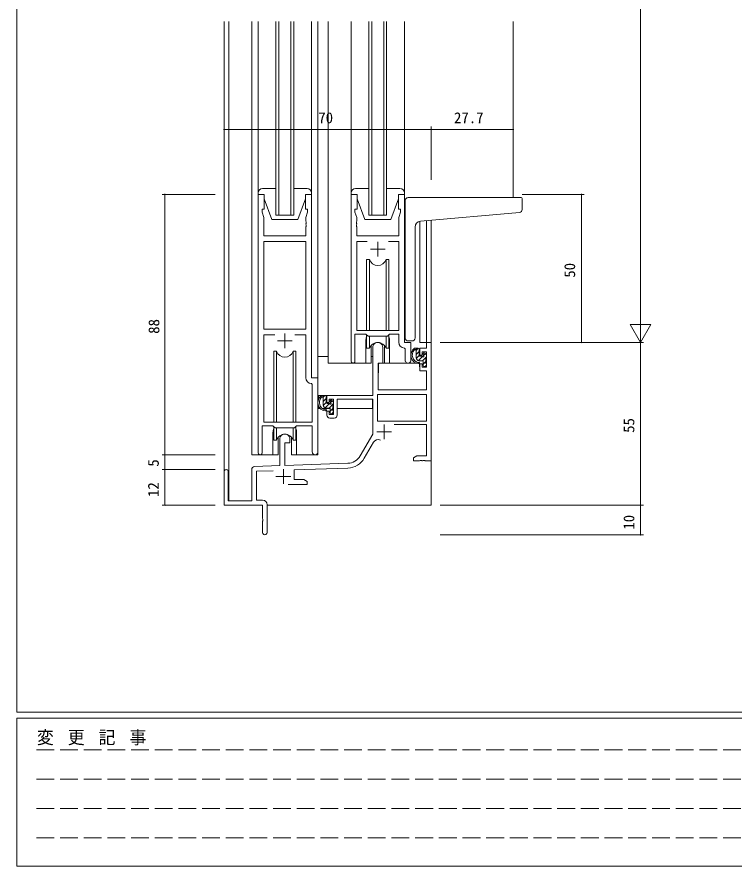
# Model space of a CAD drawing. Units: millimetres, scale not verified. Extents: x -594 to 539, y -420 to 386.
# Drawn here: x -590 to -347.7, y -420 to -133 of the extents above; entities that cross this region are included whole.
import ezdxf
from ezdxf.enums import TextEntityAlignment as Align

# ---------------------------------------------------------------- set-up
doc = ezdxf.new("R2010")
doc.units = ezdxf.units.MM
doc.header["$LTSCALE"] = 2
doc.linetypes.add('DASHED3', pattern=[4, 3, -1])
for name, color, linetype, lineweight in [('0-1_YKK_ZWAK', 7, 'Continuous', 9), ('0-3_YKK_11', 7, 'Continuous', 9), ('0-4_YKK_12', 2, 'Continuous', 9), ('0-5_YKK_13', 4, 'Continuous', 9), ('0-6_YKK_D', 6, 'Continuous', 9)]:
    doc.layers.add(name, color=color, linetype=linetype, lineweight=lineweight)
doc.styles.add('ＭＳ ゴシック', font='')
doc.styles.get('ＭＳ ゴシック').set_extended_font_data('MS Gothic')

msp = doc.modelspace()

# ---------------------------------------------------------------- linework, layer by layer
at = {"layer": '0-1_YKK_ZWAK'}
for p, q in [((-590, -367.965), (-590, 382.035)), ((510, -367.965), (-590, -367.965)), ((-590, -419.965), (-590, -369.965)), ((456, -369.965), (-590, -369.965)), ((-590, -419.965), (456, -419.965))]:
    msp.add_line(p, q, dxfattribs=at)
at = {"layer": '0-1_YKK_ZWAK', "linetype": 'DASHED3'}
for p, q in [((-583.431, -380.697), (-228.87, -380.697)), ((-583.431, -390.595), (-228.87, -390.595)), ((-583.431, -400.493), (-228.87, -400.493)), ((-583.431, -410.391), (-228.87, -410.391))]:
    msp.add_line(p, q, dxfattribs=at)
at = {"layer": '0-3_YKK_11'}
for p, q in [((-508.5, -192.965), (-508.5, -280.315)), ((-492.5, -192.965), (-492.5, -197.965)), ((-490.5, -192.965), (-492.5, -192.965)), ((-490.5, -254.965), (-490.5, -192.965)), ((-477.1, -192.965), (-477.1, -249.315)), ((-459.1, -242.965), (-459.1, -192.965)), ((-492.5, -197.965), (-491.8, -197.965)), ((-491.8, -197.965), (-491.8, -198.965)), ((-506.57, -206.965), (-506.57, -200.696)), ((-491.8, -198.965), (-492.43, -200.696)), ((-461.03, -200.696), (-461.03, -206.965)), ((-492.43, -203.923), (-492.43, -206.965)), ((-475.17, -206.965), (-475.17, -203.923)), ((-492.43, -206.965), (-506.57, -206.965)), ((-492.43, -208.895), (-506.57, -208.895)), ((-506.57, -208.895), (-506.57, -238.465)), ((-506.57, -208.895), (-506.57, -238.465)), ((-492.43, -238.465), (-492.43, -208.895)), ((-461.03, -206.965), (-475.17, -206.965)), ((-471.687, -208.895), (-475.17, -208.895)), ((-471.687, -208.895), (-475.17, -208.895)), ((-475.17, -208.895), (-475.17, -238.965)), ((-468.1, -208.965), (-468.1, -213.965)), ((-461.03, -208.895), (-464.513, -208.895)), ((-461.03, -238.965), (-461.03, -208.895)), ((-470.6, -211.465), (-465.6, -211.465)), ((-506.57, -238.465), (-492.43, -238.465)), ((-502.85, -240.395), (-506.57, -240.395)), ((-502.85, -240.395), (-506.57, -240.395)), ((-506.57, -240.395), (-506.57, -269.965)), ((-499.5, -239.965), (-499.5, -244.965)), ((-492.43, -240.395), (-496.15, -240.395)), ((-492.43, -254.895), (-492.43, -240.395)), ((-475.17, -238.965), (-461.03, -238.965)), ((-471.37, -240.895), (-464.83, -240.895)), ((-502, -242.465), (-497, -242.465)), ((-456.9, -242.965), (-459.1, -242.965)), ((-456.9, -249), (-456.9, -242.965)), ((-450, -242.965), (-450, -282.965)), ((-469.8, -260.965), (-469.8, -244.665)), ((-459.117, -244.893), (-458.83, -245.193)), ((-458.83, -245.193), (-458.83, -249)), ((-468, -249.965), (-468, -258.965)), ((-488.3, -254.965), (-490.5, -254.965)), ((-488.3, -280), (-488.3, -254.965)), ((-451.63, -258.965), (-451.63, -252.565)), ((-490.23, -257.193), (-490.517, -256.893)), ((-490.23, -269.965), (-490.23, -257.193)), ((-485.3, -260.965), (-469.8, -260.965)), ((-451.63, -260.595), (-468.17, -260.595)), ((-451.63, -260.595), (-468.17, -260.595)), ((-468.17, -260.595), (-468.17, -269.565)), ((-468, -258.965), (-451.63, -258.965)), ((-451.63, -269.565), (-451.63, -260.595)), ((-481.8, -262.165), (-481.8, -267.565)), ((-469.8, -262.165), (-481.8, -262.165)), ((-469.8, -273.965), (-469.8, -262.165)), ((-482.8, -268.565), (-484.3, -268.565)), ((-468.17, -269.565), (-451.63, -269.565)), ((-506.57, -269.965), (-490.23, -269.965)), ((-503.5, -271.165), (-502.77, -271.895)), ((-495.5, -271.165), (-490.23, -271.165)), ((-490.23, -271.165), (-490.23, -280)), ((-465.9, -270.665), (-465.9, -275.665)), ((-451.63, -270.765), (-462.501, -270.765)), ((-474.054, -281.333), (-469.8, -273.965)), ((-468.4, -273.165), (-463.4, -273.165)), ((-469.507, -276.716), (-472.643, -282.148)), ((-499.5, -284.574), (-478.21, -283.83)), ((-520, -297.965), (-520, -286.665)), ((-518.6, -286.665), (-518.6, -296.565)), ((-510.7, -296.565), (-510.7, -285.93)), ((-500, -285.765), (-500, -290.765)), ((-478.153, -285.459), (-496.3, -286.093)), ((-502.5, -288.265), (-497.5, -288.265)), ((-493.091, -289.335), (-492, -289.965)), ((-492, -290.965), (-498.35, -290.965)), ((-492, -289.965), (-492, -290.965)), ((-507, -297.965), (-520, -297.965)), ((-518.6, -296.565), (-510.7, -296.565)), ((-507, -302.507), (-507, -297.965)), ((-505.5, -297.835), (-505.5, -307.215))]:
    msp.add_line(p, q, dxfattribs=at)
for points in [[(-506.57, -200.696), (-507.2, -198.965), (-507.2, -197.965), (-506.5, -197.965), (-506.5, -192.965), (-508.5, -192.965)], [(-475.17, -203.923), (-475.29, -203.74), (-475.29, -203.19), (-475.17, -203.007), (-475.17, -202.923), (-475.29, -202.74), (-475.29, -202.19), (-475.17, -202.007), (-475.17, -200.696), (-475.8, -198.965), (-475.8, -197.965), (-475.1, -197.965), (-475.1, -192.965), (-477.1, -192.965)], [(-459.1, -192.965), (-461.1, -192.965), (-461.1, -197.965), (-460.4, -197.965), (-460.4, -198.965), (-461.03, -200.696)], [(-492.43, -200.696), (-492.43, -202.007), (-492.31, -202.19), (-492.31, -202.74), (-492.43, -202.923), (-492.43, -203.007), (-492.31, -203.19), (-492.31, -203.74), (-492.43, -203.923)], [(-475.8, -249.315), (-475.8, -240.165), (-472.1, -240.165), (-471.37, -240.895)], [(-464.83, -240.895), (-464.1, -240.165), (-461.03, -240.165), (-461.03, -242.895)], [(-451.63, -252.565), (-453.9, -252.565), (-453.9, -250.265), (-453.1, -250.265), (-453.1, -251.365), (-451.63, -251.365), (-451.63, -246.165), (-453.1, -246.165), (-453.1, -247.265), (-453.9, -247.265), (-453.9, -244.965), (-451.63, -244.965), (-451.63, -242.965), (-450, -242.965)], [(-466.4, -244.665), (-466.4, -249.965), (-468, -249.965)], [(-485.3, -267.565), (-485.3, -266.265), (-484.5, -266.265), (-484.5, -267.365), (-483, -267.365), (-483, -262.165), (-484.5, -262.165), (-484.5, -263.265), (-485.3, -263.265), (-485.3, -260.965)], [(-507.2, -280.315), (-507.2, -271.165), (-503.5, -271.165)], [(-502.77, -271.895), (-496.23, -271.895), (-495.5, -271.165)], [(-450, -282.965), (-452.042, -282.965), (-452.225, -282.845), (-452.775, -282.845), (-452.958, -282.965), (-453.042, -282.965), (-453.225, -282.845), (-453.775, -282.845), (-453.958, -282.965), (-456, -282.965), (-456, -281.965), (-454.909, -281.335), (-451.63, -281.335), (-451.63, -270.765)], [(-509.735, -284.931), (-501.2, -284.633), (-501.2, -275.665)], [(-497.8, -275.665), (-497.8, -276.965), (-499.5, -276.965), (-499.5, -284.574)], [(-503.433, -286.342), (-509.07, -286.539), (-509.07, -296.335), (-507, -296.335)], [(-496.3, -286.093), (-496.3, -289.335), (-493.091, -289.335)], [(-507, -307.215), (-507, -303.423), (-506.88, -303.24), (-506.88, -302.69), (-507, -302.507)]]:
    msp.add_lwpolyline(points, dxfattribs=at)
for centre, radius, start, end in [((-468.1, -244.665), 1.7, 359.99998, 180), ((-459.03, -242.895), 2, 179.99998, 267.50807), ((-476.45, -249.315), 0.65, 179.99998, 0), ((-457.865, -249), 0.965, 179.99998, 0), ((-490.43, -254.895), 2, 179.99998, 267.50807), ((-484.3, -267.565), 1, 180, 269.99998), ((-482.8, -267.565), 1, 270, 359.99998), ((-499.5, -275.665), 1.7, 359.99998, 180), ((-467.948, -277.616), 1.8, 65.29866, 149.99998), ((-507.85, -280.315), 0.65, 179.99998, 0), ((-489.265, -280), 0.965, 179.99998, 0), ((-478.384, -278.833), 5, 271.99998, 329.99998), ((-478.384, -278.833), 6.63, 271.99998, 329.99998), ((-519.3, -286.665), 0.7, 359.99998, 180), ((-509.7, -285.93), 1, 91.99997, 179.99998), ((-507, -297.835), 1.5, 0, 89.99998), ((-506.25, -307.215), 0.75, 179.99998, 0)]:
    msp.add_arc(centre, radius, start, end, dxfattribs=at)
at = {"layer": '0-4_YKK_12'}
for p, q in [((-520, -286.665), (-520, -134.465)), ((-518.37, -296.565), (-518.37, -134.465)), ((-510.7, -280.965), (-510.7, -134.465)), ((-508.5, -192.465), (-508.5, -134.465)), ((-502.5, -199.965), (-502.5, -134.465)), ((-501.5, -199.965), (-501.5, -134.465)), ((-497.5, -199.965), (-497.5, -134.465)), ((-496.5, -199.965), (-496.5, -134.465)), ((-490.5, -192.465), (-490.5, -134.465)), ((-488.3, -280.965), (-488.3, -134.465)), ((-484.8, -249.965), (-484.8, -134.465)), ((-477.1, -192.465), (-477.1, -134.465)), ((-471.1, -199.965), (-471.1, -134.465)), ((-470.1, -199.965), (-470.1, -134.465)), ((-466.1, -199.965), (-466.1, -134.465)), ((-465.1, -199.965), (-465.1, -134.465)), ((-459.1, -192.465), (-459.1, -134.465)), ((-422.3, -193.968), (-422.3, -134.465)), ((-496.5, -199.965), (-502.5, -199.965)), ((-465.1, -199.965), (-471.1, -199.965)), ((-453.9, -202.008), (-453.9, -242.965)), ((-451.63, -242.965), (-451.63, -201.796)), ((-450, -201.654), (-450, -242.965)), ((-472.1, -242.465), (-472.1, -249.965)), ((-464.1, -242.465), (-464.1, -249.965)), ((-451.33, -242.965), (-453.9, -242.965)), ((-472.1, -249.965), (-484.8, -249.965)), ((-457.873, -249.965), (-464.1, -249.965)), ((-495.5, -273.465), (-495.5, -280.965)), ((-488.3, -280.965), (-495.5, -280.965)), ((-450, -282.465), (-450, -297.965)), ((-505.5, -297.965), (-450, -297.965))]:
    msp.add_line(p, q, dxfattribs=at)
msp.add_lwpolyline([(-503.5, -273.465), (-503.5, -280.965), (-510.7, -280.965)], dxfattribs=at)
for centre, start, end in [((-468.1, -242.465), 159.63586, 179.99998), ((-468.1, -242.465), 0, 20.36412), ((-499.5, -273.465), 159.63586, 179.99998), ((-499.5, -273.465), 0, 20.36412)]:
    msp.add_arc(centre, 4, start, end, dxfattribs=at)
at = {"layer": '0-5_YKK_13'}
for p, q in [((-502.5, -190.965), (-507, -190.965)), ((-492, -190.965), (-496.5, -190.965)), ((-471.1, -190.965), (-475.6, -190.965)), ((-460.6, -190.965), (-465.1, -190.965)), ((-508.5, -192.465), (-508.5, -192.965)), ((-508.5, -192.965), (-506.5, -192.965)), ((-492.5, -194.465), (-495.1, -201.465)), ((-492.5, -194.465), (-492.5, -192.965)), ((-492.5, -192.965), (-490.5, -192.965)), ((-490.5, -192.965), (-490.5, -192.465)), ((-477.1, -192.465), (-477.1, -192.965)), ((-477.1, -192.965), (-475.1, -192.965)), ((-475.1, -192.965), (-475.1, -194.465)), ((-475.1, -194.465), (-472.5, -201.465)), ((-461.1, -194.465), (-463.7, -201.465)), ((-461.1, -192.965), (-459.1, -192.965)), ((-461.1, -194.465), (-461.1, -192.965)), ((-459.1, -192.965), (-459.1, -192.465)), ((-458.803, -201.42), (-458.803, -194.968)), ((-457.803, -193.968), (-419.603, -193.968)), ((-419.303, -198.052), (-419.303, -194.268)), ((-453.677, -201.975), (-420.215, -199.048)), ((-503.9, -201.465), (-495.1, -201.465)), ((-472.5, -201.465), (-463.7, -201.465)), ((-458.803, -201.42), (-458.803, -202.424)), ((-458.803, -241.468), (-458.803, -202.424)), ((-455.503, -241.468), (-455.503, -203.968)), ((-470.928, -214.965), (-471.85, -214.965)), ((-471.85, -214.965), (-471.85, -238.965)), ((-470.928, -238.965), (-470.928, -214.965)), ((-464.35, -214.965), (-465.272, -214.965)), ((-465.272, -238.965), (-465.272, -214.965)), ((-464.35, -238.965), (-464.35, -214.965)), ((-471.85, -240.415), (-471.85, -244.965)), ((-470.928, -244.965), (-470.928, -240.895)), ((-465.272, -244.965), (-465.272, -240.895)), ((-464.35, -244.965), (-464.35, -240.415)), ((-457.803, -242.468), (-456.503, -242.468)), ((-502.328, -245.965), (-503.25, -245.965)), ((-503.25, -245.965), (-503.25, -269.965)), ((-502.328, -269.965), (-502.328, -245.965)), ((-495.75, -245.965), (-496.672, -245.965)), ((-496.672, -269.965), (-496.672, -245.965)), ((-495.75, -269.965), (-495.75, -245.965)), ((-471.85, -244.965), (-470.928, -244.965)), ((-470.35, -243.98), (-470.35, -249.965)), ((-465.272, -244.965), (-464.35, -244.965)), ((-454.43, -244.965), (-455.73, -244.965)), ((-455.13, -245.65), (-454.444, -244.965)), ((-455.13, -248.165), (-455.13, -244.965)), ((-455.13, -247.065), (-454.13, -246.065)), ((-454.13, -247.265), (-454.13, -245.265)), ((-452.73, -246.765), (-452.73, -247.104)), ((-452.593, -247.356), (-452.004, -246.767)), ((-451.718, -247.053), (-452.218, -246.553)), ((-484.8, -247.765), (-488.296, -247.765)), ((-470.35, -247.765), (-469.8, -247.765)), ((-455.091, -248.44), (-454.081, -247.43)), ((-454.372, -249.135), (-452.939, -247.702)), ((-453.03, -249.165), (-454.13, -249.165)), ((-453.191, -247.565), (-453.83, -247.565)), ((-452.99, -249.167), (-451.63, -247.807)), ((-452.73, -250.321), (-451.83, -249.421)), ((-452.73, -249.465), (-452.73, -250.765)), ((-451.83, -250.065), (-451.83, -248.065)), ((-451.63, -247.865), (-451.63, -247.265)), ((-470.35, -249.965), (-472.1, -249.965)), ((-467.895, -252.465), (-468, -252.465)), ((-467.876, -250.262), (-467.93, -256.465)), ((-453.998, -249.965), (-467.576, -249.965)), ((-453.998, -249.965), (-453.93, -252.565)), ((-452.43, -251.065), (-451.93, -251.065)), ((-452.059, -251.065), (-451.63, -250.636)), ((-451.63, -250.765), (-451.63, -250.265)), ((-453.93, -252.565), (-451.961, -252.565)), ((-451.63, -256.465), (-451.661, -252.862)), ((-468, -257.395), (-467.921, -257.474)), ((-467.93, -256.465), (-467.911, -258.667)), ((-451.649, -258.667), (-451.63, -256.465)), ((-488.096, -260.965), (-488.096, -262.216)), ((-485.83, -260.965), (-487.13, -260.965)), ((-486.53, -261.494), (-486.001, -260.965)), ((-486.53, -264.165), (-486.53, -260.965)), ((-467.611, -258.965), (-451.949, -258.965)), ((-486.53, -262.908), (-485.53, -261.908)), ((-486.519, -264.312), (-485.525, -263.318)), ((-485.891, -265.097), (-484.415, -263.622)), ((-485.53, -263.265), (-485.53, -261.265)), ((-484.591, -263.565), (-485.23, -263.565)), ((-484.544, -265.165), (-483.03, -263.651)), ((-484.13, -262.765), (-484.13, -263.104)), ((-484.073, -263.28), (-483.482, -262.689)), ((-483.118, -263.053), (-483.618, -262.553)), ((-483.03, -263.865), (-483.03, -263.265)), ((-469.896, -262.245), (-469.896, -265.265)), ((-486.819, -265.265), (-484.206, -265.265)), ((-484.43, -265.165), (-485.53, -265.165)), ((-484.13, -266.165), (-483.23, -265.265)), ((-484.13, -265.465), (-484.13, -266.765)), ((-483.615, -267.065), (-483.03, -266.479)), ((-483.23, -266.065), (-483.23, -264.065)), ((-483.23, -265.265), (-483, -265.265)), ((-483.03, -266.765), (-483.03, -266.265)), ((-469.896, -265.265), (-481.8, -265.265)), ((-483.83, -267.065), (-483.33, -267.065)), ((-503.25, -271.415), (-503.25, -275.965)), ((-502.328, -275.965), (-502.328, -271.895)), ((-496.672, -275.965), (-496.672, -271.895)), ((-495.75, -275.965), (-495.75, -271.415)), ((-501.75, -274.98), (-501.75, -280.965)), ((-497.25, -280.965), (-497.25, -274.98)), ((-503.25, -275.965), (-502.328, -275.965)), ((-496.672, -275.965), (-495.75, -275.965)), ((-503.5, -280.965), (-501.75, -280.965)), ((-497.25, -280.965), (-495.5, -280.965))]:
    msp.add_line(p, q, dxfattribs=at)
for points in [[(-506.5, -192.965), (-506.5, -194.465), (-503.9, -201.465)], [(-464.1, -249.965), (-465.85, -249.965), (-465.85, -243.98)], [(-470.1, -260.965), (-488.296, -260.965), (-488.296, -247.765)], [(-488.096, -264.355), (-488.096, -265.265), (-487.515, -265.265)]]:
    msp.add_lwpolyline(points, dxfattribs=at)
for centre, radius, start, end in [((-507, -192.465), 1.5, 90, 180), ((-492, -192.465), 1.5, 0, 90), ((-475.6, -192.465), 1.5, 90, 180), ((-460.6, -192.465), 1.5, 0, 90), ((-457.803, -194.968), 1, 135.57298, 180), ((-457.803, -194.968), 1, 89.99998, 135.57298), ((-457.803, -194.968), 1, 121.36728, 135.57298), ((-419.603, -194.268), 0.3, 0, 90), ((-420.303, -198.052), 1, 275, 0), ((-453.503, -203.968), 2, 95, 180), ((-468.1, -213.965), 3, 199.4715, 340.52849), ((-468.1, -245.965), 3, 19.47122, 160.52876), ((-457.803, -241.468), 1, 180, 270), ((-456.503, -241.468), 1, 270, 0), ((-499.5, -244.965), 3, 199.4715, 340.52849), ((-454.016, -247.286), 2.885, 126.45192, 263.90388), ((-453.93, -247.252), 2.504, 139.45805, 259.25217), ((-455.99, -245.369), 0.3, 301.62189, 336.95038), ((-455.53, -245.565), 0.2, 36.86989, 156.95038), ((-455.13, -245.265), 0.3, 216.86989, 270), ((-454.43, -245.265), 0.3, 0, 90), ((-452.43, -246.765), 0.3, 45, 180), ((-454.13, -248.165), 1, 180, 270), ((-454.252, -249.915), 0.25, 253.63879, 125.58162), ((-453.83, -247.265), 0.3, 180, 270), ((-453.191, -247.865), 0.3, 33.05573, 90), ((-453.03, -249.465), 0.3, 0, 90), ((-452.73, -247.565), 0.25, 213.05573, 56.94426), ((-452.43, -247.104), 0.3, 180, 236.94426), ((-451.83, -247.865), 0.2, 270, 0), ((-451.93, -247.265), 0.3, 0, 44.99998), ((-467.576, -250.265), 0.3, 90, 179.49998), ((-452.43, -250.765), 0.3, 180, 270), ((-451.93, -250.765), 0.3, 270, 0), ((-451.83, -250.265), 0.2, 0, 90), ((-451.961, -252.865), 0.3, 0.5, 90), ((-485.416, -263.286), 2.885, 126.45192, 263.90388), ((-485.83, -261.265), 0.3, 0, 90), ((-467.611, -258.665), 0.3, 180.5, 270), ((-451.949, -258.665), 0.3, 270, 359.49998), ((-485.33, -263.252), 2.504, 139.45805, 259.25217), ((-487.39, -261.369), 0.3, 301.62189, 336.95038), ((-486.93, -261.565), 0.2, 36.86989, 156.95038), ((-486.53, -261.265), 0.3, 216.86989, 270), ((-485.23, -263.265), 0.3, 180, 270), ((-484.591, -263.865), 0.3, 33.05573, 90), ((-484.13, -263.565), 0.25, 213.05573, 56.94426), ((-483.83, -262.765), 0.3, 45, 180), ((-483.83, -263.104), 0.3, 180, 236.94426), ((-483.23, -263.865), 0.2, 270, 0), ((-483.33, -263.265), 0.3, 0, 44.99998), ((-485.53, -264.165), 1, 180, 270), ((-485.652, -265.915), 0.25, 253.63879, 125.58162), ((-484.43, -265.465), 0.3, 0, 90), ((-483.83, -266.765), 0.3, 180, 270), ((-483.33, -266.765), 0.3, 270, 0), ((-483.23, -266.265), 0.2, 0, 90), ((-499.5, -276.965), 3, 19.47122, 160.52876)]:
    msp.add_arc(centre, radius, start, end, dxfattribs=at)
at = {"layer": '0-6_YKK_D'}
for p, q in [((-379.303, 150.035), (-379.303, -235.965)), ((-520, -187.965), (-520, -169.965)), ((-520, -170.965), (-450, -170.965)), ((-450, -187.965), (-450, -169.965)), ((-450, -187.965), (-450, -169.965)), ((-450, -170.965), (-422.3, -170.965)), ((-422.3, -187.965), (-422.3, -169.965)), ((-523, -192.965), (-541, -192.965)), ((-540, -280.965), (-540, -192.965)), ((-419.3, -192.965), (-398.303, -192.965)), ((-399.302, -242.965), (-399.302, -192.965)), ((-379.303, -242.965), (-379.303, -230.84)), ((-375.803, -236.903), (-382.803, -236.903)), ((-379.303, -242.965), (-382.803, -236.903)), ((-379.303, -242.965), (-375.803, -236.903)), ((-447, -242.965), (-378.303, -242.965)), ((-419.3, -242.965), (-398.303, -242.965)), ((-419.3, -242.965), (-378.303, -242.965)), ((-379.303, -242.965), (-379.303, -297.965)), ((-523, -280.965), (-541, -280.965)), ((-523, -280.965), (-541, -280.965)), ((-540, -285.965), (-540, -280.965)), ((-523, -285.965), (-541, -285.965)), ((-523, -285.965), (-541, -285.965)), ((-540, -285.965), (-540, -297.965)), ((-523, -297.965), (-541, -297.965)), ((-447, -297.965), (-378.303, -297.965)), ((-447, -297.965), (-378.303, -297.965)), ((-379.303, -297.965), (-379.303, -307.965)), ((-447, -307.965), (-378.303, -307.965))]:
    msp.add_line(p, q, dxfattribs=at)
for centre, start, end in [((-520, -170.965), 0, 180), ((-520, -170.965), 180, 0), ((-450, -170.965), 0, 180), ((-450, -170.965), 0, 180), ((-450, -170.965), 180, 0), ((-450, -170.965), 180, 0), ((-422.3, -170.965), 0, 180), ((-422.3, -170.965), 180, 0), ((-540, -192.965), 90, 270), ((-540, -192.965), 270, 90), ((-399.302, -192.965), 90, 270), ((-399.302, -192.965), 270, 90), ((-399.302, -242.965), 90, 270), ((-399.302, -242.965), 270, 90), ((-540, -280.965), 90, 270), ((-540, -280.965), 90, 270), ((-540, -280.965), 270, 90), ((-540, -280.965), 270, 90), ((-540, -285.965), 90, 270), ((-540, -285.965), 90, 270), ((-540, -285.965), 270, 90), ((-540, -285.965), 270, 90), ((-540, -297.965), 90, 270), ((-540, -297.965), 270, 90), ((-379.303, -297.965), 90, 270), ((-379.303, -297.965), 90, 270), ((-379.303, -297.965), 270, 90), ((-379.303, -297.965), 270, 90), ((-379.303, -307.965), 90, 270), ((-379.303, -307.965), 270, 90)]:
    msp.add_arc(centre, 0.106, start, end, dxfattribs=at)

# ---------------------------------------------------------------- texts
at = {"layer": '0-1_YKK_ZWAK', "insert": (-583.265, -379.174), "char_height": 4.399, "attachment_point": 7, "style": 'ＭＳ ゴシック'}
msp.add_mtext('\\T1.22;\\W0.95;変\\~更\\~記\\~事', dxfattribs=at)
at = {"layer": '0-6_YKK_D', "color": 4, "style": 'ＭＳ ゴシック'}
for s, p in [('70', (-488.192, -169.965)), ('27.7', (-442.327, -169.965))]:
    msp.add_text(s, height=3.666, dxfattribs=at).set_placement(p, align=Align.BOTTOM_LEFT)
for s, p in [('50', (-400.303, -221.096)), ('88', (-540.8, -240.059)), ('55', (-380.303, -273.535)), ('5', (-541, -284.975)), ('12', (-541, -295.218)), ('10', (-380.303, -306.266))]:
    msp.add_text(s, height=3.666, rotation=90, dxfattribs=at).set_placement(p, align=Align.BOTTOM_LEFT)

doc.saveas('drawing.dxf')
